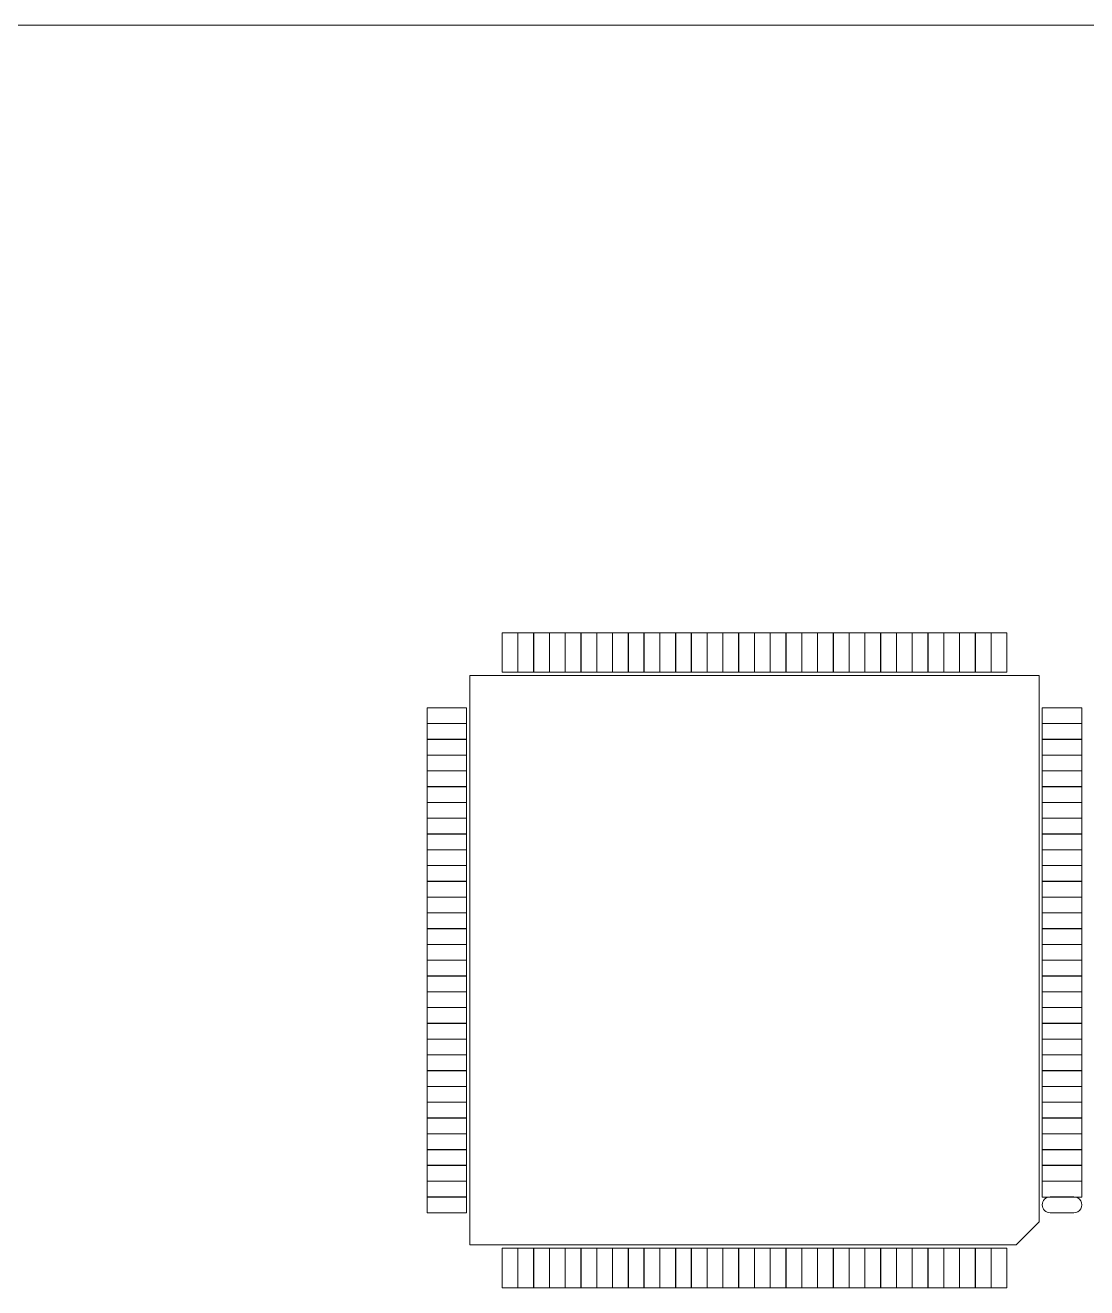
# Model space of a CAD drawing. Header units: millimetres. Extents: x -105 to 95, y -39 to 71.
# Drawn here: x -21.72 to 5.2, y 38.52 to 70.52 of the extents above; entities that cross this region are included whole.
import ezdxf

# ---------------------------------------------------------------- set-up
doc = ezdxf.new("R2010")
doc.units = ezdxf.units.MM
doc.header["$MEASUREMENT"] = 0
doc.layers.add('KeepOutLayer', color=7, linetype='Continuous')
doc.layers.add('MultiLayer', color=7, linetype='Continuous')

msp = doc.modelspace()

# ---------------------------------------------------------------- linework, layer by layer
at = {"layer": 'KeepOutLayer', "lineweight": 9}
msp.add_open_spline([(-104.7259, 70.5203), (-104.7259, 70.5203), (95.2741, 70.5203), (95.2741, 70.5203)], degree=3, dxfattribs=at)
at = {"layer": 'MultiLayer', "lineweight": 9}
for points in [[(-9.2243, 55.1219), (-9.2243, 55.1219), (-9.6275, 55.1219), (-9.6275, 55.1219)], [(-9.6275, 55.1219), (-9.6275, 55.1219), (-9.6275, 54.1187), (-9.6275, 54.1187)], [(-8.8243, 55.1219), (-8.8243, 55.1219), (-9.2275, 55.1219), (-9.2275, 55.1219)], [(-9.2275, 55.1219), (-9.2275, 55.1219), (-9.2275, 54.1187), (-9.2275, 54.1187)], [(-9.2243, 54.1187), (-9.2243, 54.1187), (-9.2243, 55.1219), (-9.2243, 55.1219)], [(-8.4243, 55.1219), (-8.4243, 55.1219), (-8.8275, 55.1219), (-8.8275, 55.1219)], [(-8.8275, 55.1219), (-8.8275, 55.1219), (-8.8275, 54.1187), (-8.8275, 54.1187)], [(-8.8243, 54.1187), (-8.8243, 54.1187), (-8.8243, 55.1219), (-8.8243, 55.1219)], [(-8.0243, 55.1219), (-8.0243, 55.1219), (-8.4275, 55.1219), (-8.4275, 55.1219)], [(-8.4275, 55.1219), (-8.4275, 55.1219), (-8.4275, 54.1187), (-8.4275, 54.1187)], [(-8.4243, 54.1187), (-8.4243, 54.1187), (-8.4243, 55.1219), (-8.4243, 55.1219)], [(-7.6243, 55.1219), (-7.6243, 55.1219), (-8.0275, 55.1219), (-8.0275, 55.1219)], [(-8.0275, 55.1219), (-8.0275, 55.1219), (-8.0275, 54.1187), (-8.0275, 54.1187)], [(-8.0243, 54.1187), (-8.0243, 54.1187), (-8.0243, 55.1219), (-8.0243, 55.1219)], [(-7.2243, 55.1219), (-7.2243, 55.1219), (-7.6275, 55.1219), (-7.6275, 55.1219)], [(-7.6275, 55.1219), (-7.6275, 55.1219), (-7.6275, 54.1187), (-7.6275, 54.1187)], [(-7.6243, 54.1187), (-7.6243, 54.1187), (-7.6243, 55.1219), (-7.6243, 55.1219)], [(-6.8243, 55.1219), (-6.8243, 55.1219), (-7.2275, 55.1219), (-7.2275, 55.1219)], [(-7.2275, 55.1219), (-7.2275, 55.1219), (-7.2275, 54.1187), (-7.2275, 54.1187)], [(-7.2243, 54.1187), (-7.2243, 54.1187), (-7.2243, 55.1219), (-7.2243, 55.1219)], [(-6.4243, 55.1219), (-6.4243, 55.1219), (-6.8275, 55.1219), (-6.8275, 55.1219)], [(-6.8275, 55.1219), (-6.8275, 55.1219), (-6.8275, 54.1187), (-6.8275, 54.1187)], [(-6.8243, 54.1187), (-6.8243, 54.1187), (-6.8243, 55.1219), (-6.8243, 55.1219)], [(-6.0243, 55.1219), (-6.0243, 55.1219), (-6.4275, 55.1219), (-6.4275, 55.1219)], [(-6.4275, 55.1219), (-6.4275, 55.1219), (-6.4275, 54.1187), (-6.4275, 54.1187)], [(-6.4243, 54.1187), (-6.4243, 54.1187), (-6.4243, 55.1219), (-6.4243, 55.1219)], [(-5.6243, 55.1219), (-5.6243, 55.1219), (-6.0275, 55.1219), (-6.0275, 55.1219)], [(-6.0275, 55.1219), (-6.0275, 55.1219), (-6.0275, 54.1187), (-6.0275, 54.1187)], [(-6.0243, 54.1187), (-6.0243, 54.1187), (-6.0243, 55.1219), (-6.0243, 55.1219)], [(-5.2243, 55.1219), (-5.2243, 55.1219), (-5.6275, 55.1219), (-5.6275, 55.1219)], [(-5.6275, 55.1219), (-5.6275, 55.1219), (-5.6275, 54.1187), (-5.6275, 54.1187)], [(-5.6243, 54.1187), (-5.6243, 54.1187), (-5.6243, 55.1219), (-5.6243, 55.1219)], [(-4.8243, 55.1219), (-4.8243, 55.1219), (-5.2275, 55.1219), (-5.2275, 55.1219)], [(-5.2275, 55.1219), (-5.2275, 55.1219), (-5.2275, 54.1187), (-5.2275, 54.1187)], [(-5.2243, 54.1187), (-5.2243, 54.1187), (-5.2243, 55.1219), (-5.2243, 55.1219)], [(-4.4243, 55.1219), (-4.4243, 55.1219), (-4.8275, 55.1219), (-4.8275, 55.1219)], [(-4.8275, 55.1219), (-4.8275, 55.1219), (-4.8275, 54.1187), (-4.8275, 54.1187)], [(-4.8243, 54.1187), (-4.8243, 54.1187), (-4.8243, 55.1219), (-4.8243, 55.1219)], [(-4.0243, 55.1219), (-4.0243, 55.1219), (-4.4275, 55.1219), (-4.4275, 55.1219)], [(-4.4275, 55.1219), (-4.4275, 55.1219), (-4.4275, 54.1187), (-4.4275, 54.1187)], [(-4.4243, 54.1187), (-4.4243, 54.1187), (-4.4243, 55.1219), (-4.4243, 55.1219)], [(-3.6243, 55.1219), (-3.6243, 55.1219), (-4.0275, 55.1219), (-4.0275, 55.1219)], [(-4.0275, 55.1219), (-4.0275, 55.1219), (-4.0275, 54.1187), (-4.0275, 54.1187)], [(-4.0243, 54.1187), (-4.0243, 54.1187), (-4.0243, 55.1219), (-4.0243, 55.1219)], [(-3.2243, 55.1219), (-3.2243, 55.1219), (-3.6275, 55.1219), (-3.6275, 55.1219)], [(-3.6275, 55.1219), (-3.6275, 55.1219), (-3.6275, 54.1187), (-3.6275, 54.1187)], [(-3.6243, 54.1187), (-3.6243, 54.1187), (-3.6243, 55.1219), (-3.6243, 55.1219)], [(-2.8243, 55.1219), (-2.8243, 55.1219), (-3.2275, 55.1219), (-3.2275, 55.1219)], [(-3.2275, 55.1219), (-3.2275, 55.1219), (-3.2275, 54.1187), (-3.2275, 54.1187)], [(-3.2243, 54.1187), (-3.2243, 54.1187), (-3.2243, 55.1219), (-3.2243, 55.1219)], [(-2.4243, 55.1219), (-2.4243, 55.1219), (-2.8275, 55.1219), (-2.8275, 55.1219)], [(-2.8275, 55.1219), (-2.8275, 55.1219), (-2.8275, 54.1187), (-2.8275, 54.1187)], [(-2.8243, 54.1187), (-2.8243, 54.1187), (-2.8243, 55.1219), (-2.8243, 55.1219)], [(-2.0243, 55.1219), (-2.0243, 55.1219), (-2.4275, 55.1219), (-2.4275, 55.1219)], [(-2.4275, 55.1219), (-2.4275, 55.1219), (-2.4275, 54.1187), (-2.4275, 54.1187)], [(-2.4243, 54.1187), (-2.4243, 54.1187), (-2.4243, 55.1219), (-2.4243, 55.1219)], [(-1.6243, 55.1219), (-1.6243, 55.1219), (-2.0275, 55.1219), (-2.0275, 55.1219)], [(-2.0275, 55.1219), (-2.0275, 55.1219), (-2.0275, 54.1187), (-2.0275, 54.1187)], [(-2.0243, 54.1187), (-2.0243, 54.1187), (-2.0243, 55.1219), (-2.0243, 55.1219)], [(-1.2243, 55.1219), (-1.2243, 55.1219), (-1.6275, 55.1219), (-1.6275, 55.1219)], [(-1.6275, 55.1219), (-1.6275, 55.1219), (-1.6275, 54.1187), (-1.6275, 54.1187)], [(-1.6243, 54.1187), (-1.6243, 54.1187), (-1.6243, 55.1219), (-1.6243, 55.1219)], [(-0.8243, 55.1219), (-0.8243, 55.1219), (-1.2275, 55.1219), (-1.2275, 55.1219)], [(-1.2275, 55.1219), (-1.2275, 55.1219), (-1.2275, 54.1187), (-1.2275, 54.1187)], [(-1.2243, 54.1187), (-1.2243, 54.1187), (-1.2243, 55.1219), (-1.2243, 55.1219)], [(-0.4243, 55.1219), (-0.4243, 55.1219), (-0.8275, 55.1219), (-0.8275, 55.1219)], [(-0.8275, 55.1219), (-0.8275, 55.1219), (-0.8275, 54.1187), (-0.8275, 54.1187)], [(-0.8243, 54.1187), (-0.8243, 54.1187), (-0.8243, 55.1219), (-0.8243, 55.1219)], [(-0.0243, 55.1219), (-0.0243, 55.1219), (-0.4275, 55.1219), (-0.4275, 55.1219)], [(-0.4275, 55.1219), (-0.4275, 55.1219), (-0.4275, 54.1187), (-0.4275, 54.1187)], [(-0.4243, 54.1187), (-0.4243, 54.1187), (-0.4243, 55.1219), (-0.4243, 55.1219)], [(0.3757, 55.1219), (0.3757, 55.1219), (-0.0275, 55.1219), (-0.0275, 55.1219)], [(-0.0275, 55.1219), (-0.0275, 55.1219), (-0.0275, 54.1187), (-0.0275, 54.1187)], [(-0.0243, 54.1187), (-0.0243, 54.1187), (-0.0243, 55.1219), (-0.0243, 55.1219)], [(0.7757, 55.1219), (0.7757, 55.1219), (0.3725, 55.1219), (0.3725, 55.1219)], [(0.3725, 55.1219), (0.3725, 55.1219), (0.3725, 54.1187), (0.3725, 54.1187)], [(0.3757, 54.1187), (0.3757, 54.1187), (0.3757, 55.1219), (0.3757, 55.1219)], [(1.1757, 55.1219), (1.1757, 55.1219), (0.7725, 55.1219), (0.7725, 55.1219)], [(0.7725, 55.1219), (0.7725, 55.1219), (0.7725, 54.1187), (0.7725, 54.1187)], [(0.7757, 54.1187), (0.7757, 54.1187), (0.7757, 55.1219), (0.7757, 55.1219)], [(1.5757, 55.1219), (1.5757, 55.1219), (1.1725, 55.1219), (1.1725, 55.1219)], [(1.1725, 55.1219), (1.1725, 55.1219), (1.1725, 54.1187), (1.1725, 54.1187)], [(1.1757, 54.1187), (1.1757, 54.1187), (1.1757, 55.1219), (1.1757, 55.1219)], [(1.9757, 55.1219), (1.9757, 55.1219), (1.5725, 55.1219), (1.5725, 55.1219)], [(1.5725, 55.1219), (1.5725, 55.1219), (1.5725, 54.1187), (1.5725, 54.1187)], [(1.5757, 54.1187), (1.5757, 54.1187), (1.5757, 55.1219), (1.5757, 55.1219)], [(2.3757, 55.1219), (2.3757, 55.1219), (1.9725, 55.1219), (1.9725, 55.1219)], [(1.9725, 55.1219), (1.9725, 55.1219), (1.9725, 54.1187), (1.9725, 54.1187)], [(1.9757, 54.1187), (1.9757, 54.1187), (1.9757, 55.1219), (1.9757, 55.1219)], [(2.7757, 55.1219), (2.7757, 55.1219), (2.3725, 55.1219), (2.3725, 55.1219)], [(2.3725, 55.1219), (2.3725, 55.1219), (2.3725, 54.1187), (2.3725, 54.1187)], [(2.3757, 54.1187), (2.3757, 54.1187), (2.3757, 55.1219), (2.3757, 55.1219)], [(3.1757, 55.1219), (3.1757, 55.1219), (2.7725, 55.1219), (2.7725, 55.1219)], [(2.7725, 55.1219), (2.7725, 55.1219), (2.7725, 54.1187), (2.7725, 54.1187)], [(2.7757, 54.1187), (2.7757, 54.1187), (2.7757, 55.1219), (2.7757, 55.1219)], [(3.1757, 54.1187), (3.1757, 54.1187), (3.1757, 55.1219), (3.1757, 55.1219)], [(-9.6275, 54.1187), (-9.6275, 54.1187), (-9.2243, 54.1187), (-9.2243, 54.1187)], [(-9.2275, 54.1187), (-9.2275, 54.1187), (-8.8243, 54.1187), (-8.8243, 54.1187)], [(-8.8275, 54.1187), (-8.8275, 54.1187), (-8.4243, 54.1187), (-8.4243, 54.1187)], [(-8.4275, 54.1187), (-8.4275, 54.1187), (-8.0243, 54.1187), (-8.0243, 54.1187)], [(-8.0275, 54.1187), (-8.0275, 54.1187), (-7.6243, 54.1187), (-7.6243, 54.1187)], [(-7.6275, 54.1187), (-7.6275, 54.1187), (-7.2243, 54.1187), (-7.2243, 54.1187)], [(-7.2275, 54.1187), (-7.2275, 54.1187), (-6.8243, 54.1187), (-6.8243, 54.1187)], [(-6.8275, 54.1187), (-6.8275, 54.1187), (-6.4243, 54.1187), (-6.4243, 54.1187)], [(-6.4275, 54.1187), (-6.4275, 54.1187), (-6.0243, 54.1187), (-6.0243, 54.1187)], [(-6.0275, 54.1187), (-6.0275, 54.1187), (-5.6243, 54.1187), (-5.6243, 54.1187)], [(-5.6275, 54.1187), (-5.6275, 54.1187), (-5.2243, 54.1187), (-5.2243, 54.1187)], [(-5.2275, 54.1187), (-5.2275, 54.1187), (-4.8243, 54.1187), (-4.8243, 54.1187)], [(-4.8275, 54.1187), (-4.8275, 54.1187), (-4.4243, 54.1187), (-4.4243, 54.1187)], [(-4.4275, 54.1187), (-4.4275, 54.1187), (-4.0243, 54.1187), (-4.0243, 54.1187)], [(-4.0275, 54.1187), (-4.0275, 54.1187), (-3.6243, 54.1187), (-3.6243, 54.1187)], [(-3.6275, 54.1187), (-3.6275, 54.1187), (-3.2243, 54.1187), (-3.2243, 54.1187)], [(-3.2275, 54.1187), (-3.2275, 54.1187), (-2.8243, 54.1187), (-2.8243, 54.1187)], [(-2.8275, 54.1187), (-2.8275, 54.1187), (-2.4243, 54.1187), (-2.4243, 54.1187)], [(-2.4275, 54.1187), (-2.4275, 54.1187), (-2.0243, 54.1187), (-2.0243, 54.1187)], [(-2.0275, 54.1187), (-2.0275, 54.1187), (-1.6243, 54.1187), (-1.6243, 54.1187)], [(-1.6275, 54.1187), (-1.6275, 54.1187), (-1.2243, 54.1187), (-1.2243, 54.1187)], [(-1.2275, 54.1187), (-1.2275, 54.1187), (-0.8243, 54.1187), (-0.8243, 54.1187)], [(-0.8275, 54.1187), (-0.8275, 54.1187), (-0.4243, 54.1187), (-0.4243, 54.1187)], [(-0.4275, 54.1187), (-0.4275, 54.1187), (-0.0243, 54.1187), (-0.0243, 54.1187)], [(-0.0275, 54.1187), (-0.0275, 54.1187), (0.3757, 54.1187), (0.3757, 54.1187)], [(0.3725, 54.1187), (0.3725, 54.1187), (0.7757, 54.1187), (0.7757, 54.1187)], [(0.7725, 54.1187), (0.7725, 54.1187), (1.1757, 54.1187), (1.1757, 54.1187)], [(1.1725, 54.1187), (1.1725, 54.1187), (1.5757, 54.1187), (1.5757, 54.1187)], [(1.5725, 54.1187), (1.5725, 54.1187), (1.9757, 54.1187), (1.9757, 54.1187)], [(1.9725, 54.1187), (1.9725, 54.1187), (2.3757, 54.1187), (2.3757, 54.1187)], [(2.3725, 54.1187), (2.3725, 54.1187), (2.7757, 54.1187), (2.7757, 54.1187)], [(2.7725, 54.1187), (2.7725, 54.1187), (3.1757, 54.1187), (3.1757, 54.1187)], [(-10.4429, 39.6033), (-10.4429, 39.6033), (-10.4429, 54.0373), (-10.4429, 54.0373)], [(-10.4429, 54.0373), (-10.4429, 54.0373), (3.9911, 54.0373), (3.9911, 54.0373)], [(3.9911, 40.1864), (3.9911, 40.1864), (3.9911, 54.0373), (3.9911, 54.0373)], [(-10.5243, 53.2219), (-10.5243, 53.2219), (-11.5275, 53.2219), (-11.5275, 53.2219)], [(-11.5275, 53.2219), (-11.5275, 53.2219), (-11.5275, 52.8187), (-11.5275, 52.8187)], [(-10.5243, 52.8187), (-10.5243, 52.8187), (-10.5243, 53.2219), (-10.5243, 53.2219)], [(5.0757, 53.2219), (5.0757, 53.2219), (4.0725, 53.2219), (4.0725, 53.2219)], [(4.0725, 53.2219), (4.0725, 53.2219), (4.0725, 52.8187), (4.0725, 52.8187)], [(5.0757, 52.8187), (5.0757, 52.8187), (5.0757, 53.2219), (5.0757, 53.2219)], [(-10.5243, 52.8219), (-10.5243, 52.8219), (-11.5275, 52.8219), (-11.5275, 52.8219)], [(-11.5275, 52.8219), (-11.5275, 52.8219), (-11.5275, 52.4187), (-11.5275, 52.4187)], [(-11.5275, 52.8187), (-11.5275, 52.8187), (-10.5243, 52.8187), (-10.5243, 52.8187)], [(-10.5243, 52.4187), (-10.5243, 52.4187), (-10.5243, 52.8219), (-10.5243, 52.8219)], [(5.0757, 52.8219), (5.0757, 52.8219), (4.0725, 52.8219), (4.0725, 52.8219)], [(4.0725, 52.8219), (4.0725, 52.8219), (4.0725, 52.4187), (4.0725, 52.4187)], [(4.0725, 52.8187), (4.0725, 52.8187), (5.0757, 52.8187), (5.0757, 52.8187)], [(5.0757, 52.4187), (5.0757, 52.4187), (5.0757, 52.8219), (5.0757, 52.8219)], [(-10.5243, 52.4219), (-10.5243, 52.4219), (-11.5275, 52.4219), (-11.5275, 52.4219)], [(-11.5275, 52.4219), (-11.5275, 52.4219), (-11.5275, 52.0187), (-11.5275, 52.0187)], [(-11.5275, 52.4187), (-11.5275, 52.4187), (-10.5243, 52.4187), (-10.5243, 52.4187)], [(-10.5243, 52.0187), (-10.5243, 52.0187), (-10.5243, 52.4219), (-10.5243, 52.4219)], [(5.0757, 52.4219), (5.0757, 52.4219), (4.0725, 52.4219), (4.0725, 52.4219)], [(4.0725, 52.4219), (4.0725, 52.4219), (4.0725, 52.0187), (4.0725, 52.0187)], [(4.0725, 52.4187), (4.0725, 52.4187), (5.0757, 52.4187), (5.0757, 52.4187)], [(5.0757, 52.0187), (5.0757, 52.0187), (5.0757, 52.4219), (5.0757, 52.4219)], [(-10.5243, 52.0219), (-10.5243, 52.0219), (-11.5275, 52.0219), (-11.5275, 52.0219)], [(-11.5275, 52.0219), (-11.5275, 52.0219), (-11.5275, 51.6187), (-11.5275, 51.6187)], [(-11.5275, 52.0187), (-11.5275, 52.0187), (-10.5243, 52.0187), (-10.5243, 52.0187)], [(-10.5243, 51.6187), (-10.5243, 51.6187), (-10.5243, 52.0219), (-10.5243, 52.0219)], [(5.0757, 52.0219), (5.0757, 52.0219), (4.0725, 52.0219), (4.0725, 52.0219)], [(4.0725, 52.0219), (4.0725, 52.0219), (4.0725, 51.6187), (4.0725, 51.6187)], [(4.0725, 52.0187), (4.0725, 52.0187), (5.0757, 52.0187), (5.0757, 52.0187)], [(5.0757, 51.6187), (5.0757, 51.6187), (5.0757, 52.0219), (5.0757, 52.0219)], [(-10.5243, 51.6219), (-10.5243, 51.6219), (-11.5275, 51.6219), (-11.5275, 51.6219)], [(-11.5275, 51.6219), (-11.5275, 51.6219), (-11.5275, 51.2187), (-11.5275, 51.2187)], [(-11.5275, 51.6187), (-11.5275, 51.6187), (-10.5243, 51.6187), (-10.5243, 51.6187)], [(-10.5243, 51.2187), (-10.5243, 51.2187), (-10.5243, 51.6219), (-10.5243, 51.6219)], [(5.0757, 51.6219), (5.0757, 51.6219), (4.0725, 51.6219), (4.0725, 51.6219)], [(4.0725, 51.6219), (4.0725, 51.6219), (4.0725, 51.2187), (4.0725, 51.2187)], [(4.0725, 51.6187), (4.0725, 51.6187), (5.0757, 51.6187), (5.0757, 51.6187)], [(5.0757, 51.2187), (5.0757, 51.2187), (5.0757, 51.6219), (5.0757, 51.6219)], [(-10.5243, 51.2219), (-10.5243, 51.2219), (-11.5275, 51.2219), (-11.5275, 51.2219)], [(-11.5275, 51.2219), (-11.5275, 51.2219), (-11.5275, 50.8187), (-11.5275, 50.8187)], [(-11.5275, 51.2187), (-11.5275, 51.2187), (-10.5243, 51.2187), (-10.5243, 51.2187)], [(-10.5243, 50.8187), (-10.5243, 50.8187), (-10.5243, 51.2219), (-10.5243, 51.2219)], [(5.0757, 51.2219), (5.0757, 51.2219), (4.0725, 51.2219), (4.0725, 51.2219)], [(4.0725, 51.2219), (4.0725, 51.2219), (4.0725, 50.8187), (4.0725, 50.8187)], [(4.0725, 51.2187), (4.0725, 51.2187), (5.0757, 51.2187), (5.0757, 51.2187)], [(5.0757, 50.8187), (5.0757, 50.8187), (5.0757, 51.2219), (5.0757, 51.2219)], [(-10.5243, 50.8219), (-10.5243, 50.8219), (-11.5275, 50.8219), (-11.5275, 50.8219)], [(-11.5275, 50.8219), (-11.5275, 50.8219), (-11.5275, 50.4187), (-11.5275, 50.4187)], [(-11.5275, 50.8187), (-11.5275, 50.8187), (-10.5243, 50.8187), (-10.5243, 50.8187)], [(-10.5243, 50.4187), (-10.5243, 50.4187), (-10.5243, 50.8219), (-10.5243, 50.8219)], [(5.0757, 50.8219), (5.0757, 50.8219), (4.0725, 50.8219), (4.0725, 50.8219)], [(4.0725, 50.8219), (4.0725, 50.8219), (4.0725, 50.4187), (4.0725, 50.4187)], [(4.0725, 50.8187), (4.0725, 50.8187), (5.0757, 50.8187), (5.0757, 50.8187)], [(5.0757, 50.4187), (5.0757, 50.4187), (5.0757, 50.8219), (5.0757, 50.8219)], [(-10.5243, 50.4219), (-10.5243, 50.4219), (-11.5275, 50.4219), (-11.5275, 50.4219)], [(-11.5275, 50.4219), (-11.5275, 50.4219), (-11.5275, 50.0187), (-11.5275, 50.0187)], [(-11.5275, 50.4187), (-11.5275, 50.4187), (-10.5243, 50.4187), (-10.5243, 50.4187)], [(-10.5243, 50.0187), (-10.5243, 50.0187), (-10.5243, 50.4219), (-10.5243, 50.4219)], [(5.0757, 50.4219), (5.0757, 50.4219), (4.0725, 50.4219), (4.0725, 50.4219)], [(4.0725, 50.4219), (4.0725, 50.4219), (4.0725, 50.0187), (4.0725, 50.0187)], [(4.0725, 50.4187), (4.0725, 50.4187), (5.0757, 50.4187), (5.0757, 50.4187)], [(5.0757, 50.0187), (5.0757, 50.0187), (5.0757, 50.4219), (5.0757, 50.4219)], [(-10.5243, 50.0219), (-10.5243, 50.0219), (-11.5275, 50.0219), (-11.5275, 50.0219)], [(-11.5275, 50.0219), (-11.5275, 50.0219), (-11.5275, 49.6187), (-11.5275, 49.6187)], [(-11.5275, 50.0187), (-11.5275, 50.0187), (-10.5243, 50.0187), (-10.5243, 50.0187)], [(-10.5243, 49.6187), (-10.5243, 49.6187), (-10.5243, 50.0219), (-10.5243, 50.0219)], [(5.0757, 50.0219), (5.0757, 50.0219), (4.0725, 50.0219), (4.0725, 50.0219)], [(4.0725, 50.0219), (4.0725, 50.0219), (4.0725, 49.6187), (4.0725, 49.6187)], [(4.0725, 50.0187), (4.0725, 50.0187), (5.0757, 50.0187), (5.0757, 50.0187)], [(5.0757, 49.6187), (5.0757, 49.6187), (5.0757, 50.0219), (5.0757, 50.0219)], [(-10.5243, 49.6219), (-10.5243, 49.6219), (-11.5275, 49.6219), (-11.5275, 49.6219)], [(-11.5275, 49.6219), (-11.5275, 49.6219), (-11.5275, 49.2187), (-11.5275, 49.2187)], [(-11.5275, 49.6187), (-11.5275, 49.6187), (-10.5243, 49.6187), (-10.5243, 49.6187)], [(-10.5243, 49.2187), (-10.5243, 49.2187), (-10.5243, 49.6219), (-10.5243, 49.6219)], [(5.0757, 49.6219), (5.0757, 49.6219), (4.0725, 49.6219), (4.0725, 49.6219)], [(4.0725, 49.6219), (4.0725, 49.6219), (4.0725, 49.2187), (4.0725, 49.2187)], [(4.0725, 49.6187), (4.0725, 49.6187), (5.0757, 49.6187), (5.0757, 49.6187)], [(5.0757, 49.2187), (5.0757, 49.2187), (5.0757, 49.6219), (5.0757, 49.6219)], [(-10.5243, 49.2219), (-10.5243, 49.2219), (-11.5275, 49.2219), (-11.5275, 49.2219)], [(-11.5275, 49.2219), (-11.5275, 49.2219), (-11.5275, 48.8187), (-11.5275, 48.8187)], [(-11.5275, 49.2187), (-11.5275, 49.2187), (-10.5243, 49.2187), (-10.5243, 49.2187)], [(-10.5243, 48.8187), (-10.5243, 48.8187), (-10.5243, 49.2219), (-10.5243, 49.2219)], [(5.0757, 49.2219), (5.0757, 49.2219), (4.0725, 49.2219), (4.0725, 49.2219)], [(4.0725, 49.2219), (4.0725, 49.2219), (4.0725, 48.8187), (4.0725, 48.8187)], [(4.0725, 49.2187), (4.0725, 49.2187), (5.0757, 49.2187), (5.0757, 49.2187)], [(5.0757, 48.8187), (5.0757, 48.8187), (5.0757, 49.2219), (5.0757, 49.2219)], [(-10.5243, 48.8219), (-10.5243, 48.8219), (-11.5275, 48.8219), (-11.5275, 48.8219)], [(-11.5275, 48.8219), (-11.5275, 48.8219), (-11.5275, 48.4187), (-11.5275, 48.4187)], [(-11.5275, 48.8187), (-11.5275, 48.8187), (-10.5243, 48.8187), (-10.5243, 48.8187)], [(-10.5243, 48.4187), (-10.5243, 48.4187), (-10.5243, 48.8219), (-10.5243, 48.8219)], [(5.0757, 48.8219), (5.0757, 48.8219), (4.0725, 48.8219), (4.0725, 48.8219)], [(4.0725, 48.8219), (4.0725, 48.8219), (4.0725, 48.4187), (4.0725, 48.4187)], [(4.0725, 48.8187), (4.0725, 48.8187), (5.0757, 48.8187), (5.0757, 48.8187)], [(5.0757, 48.4187), (5.0757, 48.4187), (5.0757, 48.8219), (5.0757, 48.8219)], [(-10.5243, 48.4219), (-10.5243, 48.4219), (-11.5275, 48.4219), (-11.5275, 48.4219)], [(-11.5275, 48.4219), (-11.5275, 48.4219), (-11.5275, 48.0187), (-11.5275, 48.0187)], [(-11.5275, 48.4187), (-11.5275, 48.4187), (-10.5243, 48.4187), (-10.5243, 48.4187)], [(-10.5243, 48.0187), (-10.5243, 48.0187), (-10.5243, 48.4219), (-10.5243, 48.4219)], [(5.0757, 48.4219), (5.0757, 48.4219), (4.0725, 48.4219), (4.0725, 48.4219)], [(4.0725, 48.4219), (4.0725, 48.4219), (4.0725, 48.0187), (4.0725, 48.0187)], [(4.0725, 48.4187), (4.0725, 48.4187), (5.0757, 48.4187), (5.0757, 48.4187)], [(5.0757, 48.0187), (5.0757, 48.0187), (5.0757, 48.4219), (5.0757, 48.4219)], [(-10.5243, 48.0219), (-10.5243, 48.0219), (-11.5275, 48.0219), (-11.5275, 48.0219)], [(-11.5275, 48.0219), (-11.5275, 48.0219), (-11.5275, 47.6187), (-11.5275, 47.6187)], [(-11.5275, 48.0187), (-11.5275, 48.0187), (-10.5243, 48.0187), (-10.5243, 48.0187)], [(-10.5243, 47.6187), (-10.5243, 47.6187), (-10.5243, 48.0219), (-10.5243, 48.0219)], [(5.0757, 48.0219), (5.0757, 48.0219), (4.0725, 48.0219), (4.0725, 48.0219)], [(4.0725, 48.0219), (4.0725, 48.0219), (4.0725, 47.6187), (4.0725, 47.6187)], [(4.0725, 48.0187), (4.0725, 48.0187), (5.0757, 48.0187), (5.0757, 48.0187)], [(5.0757, 47.6187), (5.0757, 47.6187), (5.0757, 48.0219), (5.0757, 48.0219)], [(-10.5243, 47.6219), (-10.5243, 47.6219), (-11.5275, 47.6219), (-11.5275, 47.6219)], [(-11.5275, 47.6219), (-11.5275, 47.6219), (-11.5275, 47.2187), (-11.5275, 47.2187)], [(-11.5275, 47.6187), (-11.5275, 47.6187), (-10.5243, 47.6187), (-10.5243, 47.6187)], [(-10.5243, 47.2187), (-10.5243, 47.2187), (-10.5243, 47.6219), (-10.5243, 47.6219)], [(5.0757, 47.6219), (5.0757, 47.6219), (4.0725, 47.6219), (4.0725, 47.6219)], [(4.0725, 47.6219), (4.0725, 47.6219), (4.0725, 47.2187), (4.0725, 47.2187)], [(4.0725, 47.6187), (4.0725, 47.6187), (5.0757, 47.6187), (5.0757, 47.6187)], [(5.0757, 47.2187), (5.0757, 47.2187), (5.0757, 47.6219), (5.0757, 47.6219)], [(-10.5243, 47.2219), (-10.5243, 47.2219), (-11.5275, 47.2219), (-11.5275, 47.2219)], [(-11.5275, 47.2219), (-11.5275, 47.2219), (-11.5275, 46.8187), (-11.5275, 46.8187)], [(-11.5275, 47.2187), (-11.5275, 47.2187), (-10.5243, 47.2187), (-10.5243, 47.2187)], [(-10.5243, 46.8187), (-10.5243, 46.8187), (-10.5243, 47.2219), (-10.5243, 47.2219)], [(5.0757, 47.2219), (5.0757, 47.2219), (4.0725, 47.2219), (4.0725, 47.2219)], [(4.0725, 47.2219), (4.0725, 47.2219), (4.0725, 46.8187), (4.0725, 46.8187)], [(4.0725, 47.2187), (4.0725, 47.2187), (5.0757, 47.2187), (5.0757, 47.2187)], [(5.0757, 46.8187), (5.0757, 46.8187), (5.0757, 47.2219), (5.0757, 47.2219)], [(-10.5243, 46.8219), (-10.5243, 46.8219), (-11.5275, 46.8219), (-11.5275, 46.8219)], [(-11.5275, 46.8219), (-11.5275, 46.8219), (-11.5275, 46.4187), (-11.5275, 46.4187)], [(-11.5275, 46.8187), (-11.5275, 46.8187), (-10.5243, 46.8187), (-10.5243, 46.8187)], [(-10.5243, 46.4187), (-10.5243, 46.4187), (-10.5243, 46.8219), (-10.5243, 46.8219)], [(5.0757, 46.8219), (5.0757, 46.8219), (4.0725, 46.8219), (4.0725, 46.8219)], [(4.0725, 46.8219), (4.0725, 46.8219), (4.0725, 46.4187), (4.0725, 46.4187)], [(4.0725, 46.8187), (4.0725, 46.8187), (5.0757, 46.8187), (5.0757, 46.8187)], [(5.0757, 46.4187), (5.0757, 46.4187), (5.0757, 46.8219), (5.0757, 46.8219)], [(-10.5243, 46.4219), (-10.5243, 46.4219), (-11.5275, 46.4219), (-11.5275, 46.4219)], [(-11.5275, 46.4219), (-11.5275, 46.4219), (-11.5275, 46.0187), (-11.5275, 46.0187)], [(-11.5275, 46.4187), (-11.5275, 46.4187), (-10.5243, 46.4187), (-10.5243, 46.4187)], [(-10.5243, 46.0187), (-10.5243, 46.0187), (-10.5243, 46.4219), (-10.5243, 46.4219)], [(5.0757, 46.4219), (5.0757, 46.4219), (4.0725, 46.4219), (4.0725, 46.4219)], [(4.0725, 46.4219), (4.0725, 46.4219), (4.0725, 46.0187), (4.0725, 46.0187)], [(4.0725, 46.4187), (4.0725, 46.4187), (5.0757, 46.4187), (5.0757, 46.4187)], [(5.0757, 46.0187), (5.0757, 46.0187), (5.0757, 46.4219), (5.0757, 46.4219)], [(-10.5243, 46.0219), (-10.5243, 46.0219), (-11.5275, 46.0219), (-11.5275, 46.0219)], [(-11.5275, 46.0219), (-11.5275, 46.0219), (-11.5275, 45.6187), (-11.5275, 45.6187)], [(-11.5275, 46.0187), (-11.5275, 46.0187), (-10.5243, 46.0187), (-10.5243, 46.0187)], [(-10.5243, 45.6187), (-10.5243, 45.6187), (-10.5243, 46.0219), (-10.5243, 46.0219)], [(5.0757, 46.0219), (5.0757, 46.0219), (4.0725, 46.0219), (4.0725, 46.0219)], [(4.0725, 46.0219), (4.0725, 46.0219), (4.0725, 45.6187), (4.0725, 45.6187)], [(4.0725, 46.0187), (4.0725, 46.0187), (5.0757, 46.0187), (5.0757, 46.0187)], [(5.0757, 45.6187), (5.0757, 45.6187), (5.0757, 46.0219), (5.0757, 46.0219)], [(-10.5243, 45.6219), (-10.5243, 45.6219), (-11.5275, 45.6219), (-11.5275, 45.6219)], [(-11.5275, 45.6219), (-11.5275, 45.6219), (-11.5275, 45.2187), (-11.5275, 45.2187)], [(-11.5275, 45.6187), (-11.5275, 45.6187), (-10.5243, 45.6187), (-10.5243, 45.6187)], [(-10.5243, 45.2187), (-10.5243, 45.2187), (-10.5243, 45.6219), (-10.5243, 45.6219)], [(5.0757, 45.6219), (5.0757, 45.6219), (4.0725, 45.6219), (4.0725, 45.6219)], [(4.0725, 45.6219), (4.0725, 45.6219), (4.0725, 45.2187), (4.0725, 45.2187)], [(4.0725, 45.6187), (4.0725, 45.6187), (5.0757, 45.6187), (5.0757, 45.6187)], [(5.0757, 45.2187), (5.0757, 45.2187), (5.0757, 45.6219), (5.0757, 45.6219)], [(-10.5243, 45.2219), (-10.5243, 45.2219), (-11.5275, 45.2219), (-11.5275, 45.2219)], [(-11.5275, 45.2219), (-11.5275, 45.2219), (-11.5275, 44.8187), (-11.5275, 44.8187)], [(-11.5275, 45.2187), (-11.5275, 45.2187), (-10.5243, 45.2187), (-10.5243, 45.2187)], [(-10.5243, 44.8187), (-10.5243, 44.8187), (-10.5243, 45.2219), (-10.5243, 45.2219)], [(5.0757, 45.2219), (5.0757, 45.2219), (4.0725, 45.2219), (4.0725, 45.2219)], [(4.0725, 45.2219), (4.0725, 45.2219), (4.0725, 44.8187), (4.0725, 44.8187)], [(4.0725, 45.2187), (4.0725, 45.2187), (5.0757, 45.2187), (5.0757, 45.2187)], [(5.0757, 44.8187), (5.0757, 44.8187), (5.0757, 45.2219), (5.0757, 45.2219)], [(-10.5243, 44.8219), (-10.5243, 44.8219), (-11.5275, 44.8219), (-11.5275, 44.8219)], [(-11.5275, 44.8219), (-11.5275, 44.8219), (-11.5275, 44.4187), (-11.5275, 44.4187)], [(-11.5275, 44.8187), (-11.5275, 44.8187), (-10.5243, 44.8187), (-10.5243, 44.8187)], [(-10.5243, 44.4187), (-10.5243, 44.4187), (-10.5243, 44.8219), (-10.5243, 44.8219)], [(5.0757, 44.8219), (5.0757, 44.8219), (4.0725, 44.8219), (4.0725, 44.8219)], [(4.0725, 44.8219), (4.0725, 44.8219), (4.0725, 44.4187), (4.0725, 44.4187)], [(4.0725, 44.8187), (4.0725, 44.8187), (5.0757, 44.8187), (5.0757, 44.8187)], [(5.0757, 44.4187), (5.0757, 44.4187), (5.0757, 44.8219), (5.0757, 44.8219)], [(-10.5243, 44.4219), (-10.5243, 44.4219), (-11.5275, 44.4219), (-11.5275, 44.4219)], [(-11.5275, 44.4219), (-11.5275, 44.4219), (-11.5275, 44.0187), (-11.5275, 44.0187)], [(-11.5275, 44.4187), (-11.5275, 44.4187), (-10.5243, 44.4187), (-10.5243, 44.4187)], [(-10.5243, 44.0187), (-10.5243, 44.0187), (-10.5243, 44.4219), (-10.5243, 44.4219)], [(5.0757, 44.4219), (5.0757, 44.4219), (4.0725, 44.4219), (4.0725, 44.4219)], [(4.0725, 44.4219), (4.0725, 44.4219), (4.0725, 44.0187), (4.0725, 44.0187)], [(4.0725, 44.4187), (4.0725, 44.4187), (5.0757, 44.4187), (5.0757, 44.4187)], [(5.0757, 44.0187), (5.0757, 44.0187), (5.0757, 44.4219), (5.0757, 44.4219)], [(-10.5243, 44.0219), (-10.5243, 44.0219), (-11.5275, 44.0219), (-11.5275, 44.0219)], [(-11.5275, 44.0219), (-11.5275, 44.0219), (-11.5275, 43.6187), (-11.5275, 43.6187)], [(-11.5275, 44.0187), (-11.5275, 44.0187), (-10.5243, 44.0187), (-10.5243, 44.0187)], [(-10.5243, 43.6187), (-10.5243, 43.6187), (-10.5243, 44.0219), (-10.5243, 44.0219)], [(5.0757, 44.0219), (5.0757, 44.0219), (4.0725, 44.0219), (4.0725, 44.0219)], [(4.0725, 44.0219), (4.0725, 44.0219), (4.0725, 43.6187), (4.0725, 43.6187)], [(4.0725, 44.0187), (4.0725, 44.0187), (5.0757, 44.0187), (5.0757, 44.0187)], [(5.0757, 43.6187), (5.0757, 43.6187), (5.0757, 44.0219), (5.0757, 44.0219)], [(-10.5243, 43.6219), (-10.5243, 43.6219), (-11.5275, 43.6219), (-11.5275, 43.6219)], [(-11.5275, 43.6219), (-11.5275, 43.6219), (-11.5275, 43.2187), (-11.5275, 43.2187)], [(-11.5275, 43.6187), (-11.5275, 43.6187), (-10.5243, 43.6187), (-10.5243, 43.6187)], [(-10.5243, 43.2187), (-10.5243, 43.2187), (-10.5243, 43.6219), (-10.5243, 43.6219)], [(5.0757, 43.6219), (5.0757, 43.6219), (4.0725, 43.6219), (4.0725, 43.6219)], [(4.0725, 43.6219), (4.0725, 43.6219), (4.0725, 43.2187), (4.0725, 43.2187)], [(4.0725, 43.6187), (4.0725, 43.6187), (5.0757, 43.6187), (5.0757, 43.6187)], [(5.0757, 43.2187), (5.0757, 43.2187), (5.0757, 43.6219), (5.0757, 43.6219)], [(-10.5243, 43.2219), (-10.5243, 43.2219), (-11.5275, 43.2219), (-11.5275, 43.2219)], [(-11.5275, 43.2219), (-11.5275, 43.2219), (-11.5275, 42.8187), (-11.5275, 42.8187)], [(-11.5275, 43.2187), (-11.5275, 43.2187), (-10.5243, 43.2187), (-10.5243, 43.2187)], [(-10.5243, 42.8187), (-10.5243, 42.8187), (-10.5243, 43.2219), (-10.5243, 43.2219)], [(5.0757, 43.2219), (5.0757, 43.2219), (4.0725, 43.2219), (4.0725, 43.2219)], [(4.0725, 43.2219), (4.0725, 43.2219), (4.0725, 42.8187), (4.0725, 42.8187)], [(4.0725, 43.2187), (4.0725, 43.2187), (5.0757, 43.2187), (5.0757, 43.2187)], [(5.0757, 42.8187), (5.0757, 42.8187), (5.0757, 43.2219), (5.0757, 43.2219)], [(-10.5243, 42.8219), (-10.5243, 42.8219), (-11.5275, 42.8219), (-11.5275, 42.8219)], [(-11.5275, 42.8219), (-11.5275, 42.8219), (-11.5275, 42.4187), (-11.5275, 42.4187)], [(-11.5275, 42.8187), (-11.5275, 42.8187), (-10.5243, 42.8187), (-10.5243, 42.8187)], [(-10.5243, 42.4187), (-10.5243, 42.4187), (-10.5243, 42.8219), (-10.5243, 42.8219)], [(5.0757, 42.8219), (5.0757, 42.8219), (4.0725, 42.8219), (4.0725, 42.8219)], [(4.0725, 42.8219), (4.0725, 42.8219), (4.0725, 42.4187), (4.0725, 42.4187)], [(4.0725, 42.8187), (4.0725, 42.8187), (5.0757, 42.8187), (5.0757, 42.8187)], [(5.0757, 42.4187), (5.0757, 42.4187), (5.0757, 42.8219), (5.0757, 42.8219)], [(-10.5243, 42.4219), (-10.5243, 42.4219), (-11.5275, 42.4219), (-11.5275, 42.4219)], [(-11.5275, 42.4219), (-11.5275, 42.4219), (-11.5275, 42.0187), (-11.5275, 42.0187)], [(-11.5275, 42.4187), (-11.5275, 42.4187), (-10.5243, 42.4187), (-10.5243, 42.4187)], [(-10.5243, 42.0187), (-10.5243, 42.0187), (-10.5243, 42.4219), (-10.5243, 42.4219)], [(5.0757, 42.4219), (5.0757, 42.4219), (4.0725, 42.4219), (4.0725, 42.4219)], [(4.0725, 42.4219), (4.0725, 42.4219), (4.0725, 42.0187), (4.0725, 42.0187)], [(4.0725, 42.4187), (4.0725, 42.4187), (5.0757, 42.4187), (5.0757, 42.4187)], [(5.0757, 42.0187), (5.0757, 42.0187), (5.0757, 42.4219), (5.0757, 42.4219)], [(-10.5243, 42.0219), (-10.5243, 42.0219), (-11.5275, 42.0219), (-11.5275, 42.0219)], [(-11.5275, 42.0219), (-11.5275, 42.0219), (-11.5275, 41.6187), (-11.5275, 41.6187)], [(-11.5275, 42.0187), (-11.5275, 42.0187), (-10.5243, 42.0187), (-10.5243, 42.0187)], [(-10.5243, 41.6187), (-10.5243, 41.6187), (-10.5243, 42.0219), (-10.5243, 42.0219)], [(5.0757, 42.0219), (5.0757, 42.0219), (4.0725, 42.0219), (4.0725, 42.0219)], [(4.0725, 42.0219), (4.0725, 42.0219), (4.0725, 41.6187), (4.0725, 41.6187)], [(4.0725, 42.0187), (4.0725, 42.0187), (5.0757, 42.0187), (5.0757, 42.0187)], [(5.0757, 41.6187), (5.0757, 41.6187), (5.0757, 42.0219), (5.0757, 42.0219)], [(-10.5243, 41.6219), (-10.5243, 41.6219), (-11.5275, 41.6219), (-11.5275, 41.6219)], [(-11.5275, 41.6219), (-11.5275, 41.6219), (-11.5275, 41.2187), (-11.5275, 41.2187)], [(-11.5275, 41.6187), (-11.5275, 41.6187), (-10.5243, 41.6187), (-10.5243, 41.6187)], [(-10.5243, 41.2187), (-10.5243, 41.2187), (-10.5243, 41.6219), (-10.5243, 41.6219)], [(5.0757, 41.6219), (5.0757, 41.6219), (4.0725, 41.6219), (4.0725, 41.6219)], [(4.0725, 41.6219), (4.0725, 41.6219), (4.0725, 41.2187), (4.0725, 41.2187)], [(4.0725, 41.6187), (4.0725, 41.6187), (5.0757, 41.6187), (5.0757, 41.6187)], [(5.0757, 41.2187), (5.0757, 41.2187), (5.0757, 41.6219), (5.0757, 41.6219)], [(-10.5243, 41.2219), (-10.5243, 41.2219), (-11.5275, 41.2219), (-11.5275, 41.2219)], [(-11.5275, 41.2219), (-11.5275, 41.2219), (-11.5275, 40.8187), (-11.5275, 40.8187)], [(-11.5275, 41.2187), (-11.5275, 41.2187), (-10.5243, 41.2187), (-10.5243, 41.2187)], [(-10.5243, 40.8187), (-10.5243, 40.8187), (-10.5243, 41.2219), (-10.5243, 41.2219)], [(5.0757, 41.2219), (5.0757, 41.2219), (4.0725, 41.2219), (4.0725, 41.2219)], [(4.0725, 41.2219), (4.0725, 41.2219), (4.0725, 40.8187), (4.0725, 40.8187)], [(4.0725, 41.2187), (4.0725, 41.2187), (5.0757, 41.2187), (5.0757, 41.2187)], [(5.0757, 40.8187), (5.0757, 40.8187), (5.0757, 41.2219), (5.0757, 41.2219)], [(-10.5243, 40.8219), (-10.5243, 40.8219), (-11.5275, 40.8219), (-11.5275, 40.8219)], [(-11.5275, 40.8219), (-11.5275, 40.8219), (-11.5275, 40.4187), (-11.5275, 40.4187)], [(-11.5275, 40.8187), (-11.5275, 40.8187), (-10.5243, 40.8187), (-10.5243, 40.8187)], [(-10.5243, 40.4187), (-10.5243, 40.4187), (-10.5243, 40.8219), (-10.5243, 40.8219)], [(4.0725, 40.8187), (4.0725, 40.8187), (5.0757, 40.8187), (5.0757, 40.8187)], [(4.8741, 40.8219), (4.8741, 40.8219), (4.2741, 40.8219), (4.2741, 40.8219)], [(-11.5275, 40.4187), (-11.5275, 40.4187), (-10.5243, 40.4187), (-10.5243, 40.4187)], [(4.8741, 40.4187), (4.8741, 40.4187), (4.2741, 40.4187), (4.2741, 40.4187)], [(3.4081, 39.6033), (3.4081, 39.6033), (3.9911, 40.1864), (3.9911, 40.1864)], [(-10.4429, 39.6033), (-10.4429, 39.6033), (3.4081, 39.6033), (3.4081, 39.6033)], [(-9.2243, 39.5219), (-9.2243, 39.5219), (-9.6275, 39.5219), (-9.6275, 39.5219)], [(-9.6275, 39.5219), (-9.6275, 39.5219), (-9.6275, 38.5187), (-9.6275, 38.5187)], [(-8.8243, 39.5219), (-8.8243, 39.5219), (-9.2275, 39.5219), (-9.2275, 39.5219)], [(-9.2275, 39.5219), (-9.2275, 39.5219), (-9.2275, 38.5187), (-9.2275, 38.5187)], [(-9.2243, 38.5187), (-9.2243, 38.5187), (-9.2243, 39.5219), (-9.2243, 39.5219)], [(-8.4243, 39.5219), (-8.4243, 39.5219), (-8.8275, 39.5219), (-8.8275, 39.5219)], [(-8.8275, 39.5219), (-8.8275, 39.5219), (-8.8275, 38.5187), (-8.8275, 38.5187)], [(-8.8243, 38.5187), (-8.8243, 38.5187), (-8.8243, 39.5219), (-8.8243, 39.5219)], [(-8.0243, 39.5219), (-8.0243, 39.5219), (-8.4275, 39.5219), (-8.4275, 39.5219)], [(-8.4275, 39.5219), (-8.4275, 39.5219), (-8.4275, 38.5187), (-8.4275, 38.5187)], [(-8.4243, 38.5187), (-8.4243, 38.5187), (-8.4243, 39.5219), (-8.4243, 39.5219)], [(-7.6243, 39.5219), (-7.6243, 39.5219), (-8.0275, 39.5219), (-8.0275, 39.5219)], [(-8.0275, 39.5219), (-8.0275, 39.5219), (-8.0275, 38.5187), (-8.0275, 38.5187)], [(-8.0243, 38.5187), (-8.0243, 38.5187), (-8.0243, 39.5219), (-8.0243, 39.5219)], [(-7.2243, 39.5219), (-7.2243, 39.5219), (-7.6275, 39.5219), (-7.6275, 39.5219)], [(-7.6275, 39.5219), (-7.6275, 39.5219), (-7.6275, 38.5187), (-7.6275, 38.5187)], [(-7.6243, 38.5187), (-7.6243, 38.5187), (-7.6243, 39.5219), (-7.6243, 39.5219)], [(-6.8243, 39.5219), (-6.8243, 39.5219), (-7.2275, 39.5219), (-7.2275, 39.5219)], [(-7.2275, 39.5219), (-7.2275, 39.5219), (-7.2275, 38.5187), (-7.2275, 38.5187)], [(-7.2243, 38.5187), (-7.2243, 38.5187), (-7.2243, 39.5219), (-7.2243, 39.5219)], [(-6.4243, 39.5219), (-6.4243, 39.5219), (-6.8275, 39.5219), (-6.8275, 39.5219)], [(-6.8275, 39.5219), (-6.8275, 39.5219), (-6.8275, 38.5187), (-6.8275, 38.5187)], [(-6.8243, 38.5187), (-6.8243, 38.5187), (-6.8243, 39.5219), (-6.8243, 39.5219)], [(-6.0243, 39.5219), (-6.0243, 39.5219), (-6.4275, 39.5219), (-6.4275, 39.5219)], [(-6.4275, 39.5219), (-6.4275, 39.5219), (-6.4275, 38.5187), (-6.4275, 38.5187)], [(-6.4243, 38.5187), (-6.4243, 38.5187), (-6.4243, 39.5219), (-6.4243, 39.5219)], [(-5.6243, 39.5219), (-5.6243, 39.5219), (-6.0275, 39.5219), (-6.0275, 39.5219)], [(-6.0275, 39.5219), (-6.0275, 39.5219), (-6.0275, 38.5187), (-6.0275, 38.5187)], [(-6.0243, 38.5187), (-6.0243, 38.5187), (-6.0243, 39.5219), (-6.0243, 39.5219)], [(-5.2243, 39.5219), (-5.2243, 39.5219), (-5.6275, 39.5219), (-5.6275, 39.5219)], [(-5.6275, 39.5219), (-5.6275, 39.5219), (-5.6275, 38.5187), (-5.6275, 38.5187)], [(-5.6243, 38.5187), (-5.6243, 38.5187), (-5.6243, 39.5219), (-5.6243, 39.5219)], [(-4.8243, 39.5219), (-4.8243, 39.5219), (-5.2275, 39.5219), (-5.2275, 39.5219)], [(-5.2275, 39.5219), (-5.2275, 39.5219), (-5.2275, 38.5187), (-5.2275, 38.5187)], [(-5.2243, 38.5187), (-5.2243, 38.5187), (-5.2243, 39.5219), (-5.2243, 39.5219)], [(-4.4243, 39.5219), (-4.4243, 39.5219), (-4.8275, 39.5219), (-4.8275, 39.5219)], [(-4.8275, 39.5219), (-4.8275, 39.5219), (-4.8275, 38.5187), (-4.8275, 38.5187)], [(-4.8243, 38.5187), (-4.8243, 38.5187), (-4.8243, 39.5219), (-4.8243, 39.5219)], [(-4.0243, 39.5219), (-4.0243, 39.5219), (-4.4275, 39.5219), (-4.4275, 39.5219)], [(-4.4275, 39.5219), (-4.4275, 39.5219), (-4.4275, 38.5187), (-4.4275, 38.5187)], [(-4.4243, 38.5187), (-4.4243, 38.5187), (-4.4243, 39.5219), (-4.4243, 39.5219)], [(-3.6243, 39.5219), (-3.6243, 39.5219), (-4.0275, 39.5219), (-4.0275, 39.5219)], [(-4.0275, 39.5219), (-4.0275, 39.5219), (-4.0275, 38.5187), (-4.0275, 38.5187)], [(-4.0243, 38.5187), (-4.0243, 38.5187), (-4.0243, 39.5219), (-4.0243, 39.5219)], [(-3.2243, 39.5219), (-3.2243, 39.5219), (-3.6275, 39.5219), (-3.6275, 39.5219)], [(-3.6275, 39.5219), (-3.6275, 39.5219), (-3.6275, 38.5187), (-3.6275, 38.5187)], [(-3.6243, 38.5187), (-3.6243, 38.5187), (-3.6243, 39.5219), (-3.6243, 39.5219)], [(-2.8243, 39.5219), (-2.8243, 39.5219), (-3.2275, 39.5219), (-3.2275, 39.5219)], [(-3.2275, 39.5219), (-3.2275, 39.5219), (-3.2275, 38.5187), (-3.2275, 38.5187)], [(-3.2243, 38.5187), (-3.2243, 38.5187), (-3.2243, 39.5219), (-3.2243, 39.5219)], [(-2.4243, 39.5219), (-2.4243, 39.5219), (-2.8275, 39.5219), (-2.8275, 39.5219)], [(-2.8275, 39.5219), (-2.8275, 39.5219), (-2.8275, 38.5187), (-2.8275, 38.5187)], [(-2.8243, 38.5187), (-2.8243, 38.5187), (-2.8243, 39.5219), (-2.8243, 39.5219)], [(-2.0243, 39.5219), (-2.0243, 39.5219), (-2.4275, 39.5219), (-2.4275, 39.5219)], [(-2.4275, 39.5219), (-2.4275, 39.5219), (-2.4275, 38.5187), (-2.4275, 38.5187)], [(-2.4243, 38.5187), (-2.4243, 38.5187), (-2.4243, 39.5219), (-2.4243, 39.5219)], [(-1.6243, 39.5219), (-1.6243, 39.5219), (-2.0275, 39.5219), (-2.0275, 39.5219)], [(-2.0275, 39.5219), (-2.0275, 39.5219), (-2.0275, 38.5187), (-2.0275, 38.5187)], [(-2.0243, 38.5187), (-2.0243, 38.5187), (-2.0243, 39.5219), (-2.0243, 39.5219)], [(-1.2243, 39.5219), (-1.2243, 39.5219), (-1.6275, 39.5219), (-1.6275, 39.5219)], [(-1.6275, 39.5219), (-1.6275, 39.5219), (-1.6275, 38.5187), (-1.6275, 38.5187)], [(-1.6243, 38.5187), (-1.6243, 38.5187), (-1.6243, 39.5219), (-1.6243, 39.5219)], [(-0.8243, 39.5219), (-0.8243, 39.5219), (-1.2275, 39.5219), (-1.2275, 39.5219)], [(-1.2275, 39.5219), (-1.2275, 39.5219), (-1.2275, 38.5187), (-1.2275, 38.5187)], [(-1.2243, 38.5187), (-1.2243, 38.5187), (-1.2243, 39.5219), (-1.2243, 39.5219)], [(-0.4243, 39.5219), (-0.4243, 39.5219), (-0.8275, 39.5219), (-0.8275, 39.5219)], [(-0.8275, 39.5219), (-0.8275, 39.5219), (-0.8275, 38.5187), (-0.8275, 38.5187)], [(-0.8243, 38.5187), (-0.8243, 38.5187), (-0.8243, 39.5219), (-0.8243, 39.5219)], [(-0.0243, 39.5219), (-0.0243, 39.5219), (-0.4275, 39.5219), (-0.4275, 39.5219)], [(-0.4275, 39.5219), (-0.4275, 39.5219), (-0.4275, 38.5187), (-0.4275, 38.5187)], [(-0.4243, 38.5187), (-0.4243, 38.5187), (-0.4243, 39.5219), (-0.4243, 39.5219)], [(0.3757, 39.5219), (0.3757, 39.5219), (-0.0275, 39.5219), (-0.0275, 39.5219)], [(-0.0275, 39.5219), (-0.0275, 39.5219), (-0.0275, 38.5187), (-0.0275, 38.5187)], [(-0.0243, 38.5187), (-0.0243, 38.5187), (-0.0243, 39.5219), (-0.0243, 39.5219)], [(0.7757, 39.5219), (0.7757, 39.5219), (0.3725, 39.5219), (0.3725, 39.5219)], [(0.3725, 39.5219), (0.3725, 39.5219), (0.3725, 38.5187), (0.3725, 38.5187)], [(0.3757, 38.5187), (0.3757, 38.5187), (0.3757, 39.5219), (0.3757, 39.5219)], [(1.1757, 39.5219), (1.1757, 39.5219), (0.7725, 39.5219), (0.7725, 39.5219)], [(0.7725, 39.5219), (0.7725, 39.5219), (0.7725, 38.5187), (0.7725, 38.5187)], [(0.7757, 38.5187), (0.7757, 38.5187), (0.7757, 39.5219), (0.7757, 39.5219)], [(1.5757, 39.5219), (1.5757, 39.5219), (1.1725, 39.5219), (1.1725, 39.5219)], [(1.1725, 39.5219), (1.1725, 39.5219), (1.1725, 38.5187), (1.1725, 38.5187)], [(1.1757, 38.5187), (1.1757, 38.5187), (1.1757, 39.5219), (1.1757, 39.5219)], [(1.9757, 39.5219), (1.9757, 39.5219), (1.5725, 39.5219), (1.5725, 39.5219)], [(1.5725, 39.5219), (1.5725, 39.5219), (1.5725, 38.5187), (1.5725, 38.5187)], [(1.5757, 38.5187), (1.5757, 38.5187), (1.5757, 39.5219), (1.5757, 39.5219)], [(2.3757, 39.5219), (2.3757, 39.5219), (1.9725, 39.5219), (1.9725, 39.5219)], [(1.9725, 39.5219), (1.9725, 39.5219), (1.9725, 38.5187), (1.9725, 38.5187)], [(1.9757, 38.5187), (1.9757, 38.5187), (1.9757, 39.5219), (1.9757, 39.5219)], [(2.7757, 39.5219), (2.7757, 39.5219), (2.3725, 39.5219), (2.3725, 39.5219)], [(2.3725, 39.5219), (2.3725, 39.5219), (2.3725, 38.5187), (2.3725, 38.5187)], [(2.3757, 38.5187), (2.3757, 38.5187), (2.3757, 39.5219), (2.3757, 39.5219)], [(3.1757, 39.5219), (3.1757, 39.5219), (2.7725, 39.5219), (2.7725, 39.5219)], [(2.7725, 39.5219), (2.7725, 39.5219), (2.7725, 38.5187), (2.7725, 38.5187)], [(2.7757, 38.5187), (2.7757, 38.5187), (2.7757, 39.5219), (2.7757, 39.5219)], [(3.1757, 38.5187), (3.1757, 38.5187), (3.1757, 39.5219), (3.1757, 39.5219)], [(-9.6275, 38.5187), (-9.6275, 38.5187), (-9.2243, 38.5187), (-9.2243, 38.5187)], [(-9.2275, 38.5187), (-9.2275, 38.5187), (-8.8243, 38.5187), (-8.8243, 38.5187)], [(-8.8275, 38.5187), (-8.8275, 38.5187), (-8.4243, 38.5187), (-8.4243, 38.5187)], [(-8.4275, 38.5187), (-8.4275, 38.5187), (-8.0243, 38.5187), (-8.0243, 38.5187)], [(-8.0275, 38.5187), (-8.0275, 38.5187), (-7.6243, 38.5187), (-7.6243, 38.5187)], [(-7.6275, 38.5187), (-7.6275, 38.5187), (-7.2243, 38.5187), (-7.2243, 38.5187)], [(-7.2275, 38.5187), (-7.2275, 38.5187), (-6.8243, 38.5187), (-6.8243, 38.5187)], [(-6.8275, 38.5187), (-6.8275, 38.5187), (-6.4243, 38.5187), (-6.4243, 38.5187)], [(-6.4275, 38.5187), (-6.4275, 38.5187), (-6.0243, 38.5187), (-6.0243, 38.5187)], [(-6.0275, 38.5187), (-6.0275, 38.5187), (-5.6243, 38.5187), (-5.6243, 38.5187)], [(-5.6275, 38.5187), (-5.6275, 38.5187), (-5.2243, 38.5187), (-5.2243, 38.5187)], [(-5.2275, 38.5187), (-5.2275, 38.5187), (-4.8243, 38.5187), (-4.8243, 38.5187)], [(-4.8275, 38.5187), (-4.8275, 38.5187), (-4.4243, 38.5187), (-4.4243, 38.5187)], [(-4.4275, 38.5187), (-4.4275, 38.5187), (-4.0243, 38.5187), (-4.0243, 38.5187)], [(-4.0275, 38.5187), (-4.0275, 38.5187), (-3.6243, 38.5187), (-3.6243, 38.5187)], [(-3.6275, 38.5187), (-3.6275, 38.5187), (-3.2243, 38.5187), (-3.2243, 38.5187)], [(-3.2275, 38.5187), (-3.2275, 38.5187), (-2.8243, 38.5187), (-2.8243, 38.5187)], [(-2.8275, 38.5187), (-2.8275, 38.5187), (-2.4243, 38.5187), (-2.4243, 38.5187)], [(-2.4275, 38.5187), (-2.4275, 38.5187), (-2.0243, 38.5187), (-2.0243, 38.5187)], [(-2.0275, 38.5187), (-2.0275, 38.5187), (-1.6243, 38.5187), (-1.6243, 38.5187)], [(-1.6275, 38.5187), (-1.6275, 38.5187), (-1.2243, 38.5187), (-1.2243, 38.5187)], [(-1.2275, 38.5187), (-1.2275, 38.5187), (-0.8243, 38.5187), (-0.8243, 38.5187)], [(-0.8275, 38.5187), (-0.8275, 38.5187), (-0.4243, 38.5187), (-0.4243, 38.5187)], [(-0.4275, 38.5187), (-0.4275, 38.5187), (-0.0243, 38.5187), (-0.0243, 38.5187)], [(-0.0275, 38.5187), (-0.0275, 38.5187), (0.3757, 38.5187), (0.3757, 38.5187)], [(0.3725, 38.5187), (0.3725, 38.5187), (0.7757, 38.5187), (0.7757, 38.5187)], [(0.7725, 38.5187), (0.7725, 38.5187), (1.1757, 38.5187), (1.1757, 38.5187)], [(1.1725, 38.5187), (1.1725, 38.5187), (1.5757, 38.5187), (1.5757, 38.5187)], [(1.5725, 38.5187), (1.5725, 38.5187), (1.9757, 38.5187), (1.9757, 38.5187)], [(1.9725, 38.5187), (1.9725, 38.5187), (2.3757, 38.5187), (2.3757, 38.5187)], [(2.3725, 38.5187), (2.3725, 38.5187), (2.7757, 38.5187), (2.7757, 38.5187)], [(2.7725, 38.5187), (2.7725, 38.5187), (3.1757, 38.5187), (3.1757, 38.5187)]]:
    msp.add_open_spline(points, degree=3, dxfattribs=at)
for points, knots in [([(4.2741, 40.8219), (4.1627, 40.8219), (4.0725, 40.7317), (4.0725, 40.6203), (4.0725, 40.6203), (4.0725, 40.509), (4.1627, 40.4187), (4.2741, 40.4187)], [0, 0, 0, 0, 0.3333333, 0.3333333, 0.3333333, 0.3333333, 1, 1, 1, 1]), ([(4.8741, 40.4187), (4.9461, 40.4187), (5.0126, 40.4572), (5.0486, 40.5195), (5.0486, 40.5195), (5.0847, 40.5819), (5.0847, 40.6588), (5.0486, 40.7211), (5.0486, 40.7211), (5.0126, 40.7835), (4.9461, 40.8219), (4.8741, 40.8219)], [0, 0, 0, 0, 0.25, 0.25, 0.25, 0.25, 0.5, 0.5, 0.5, 0.5, 1, 1, 1, 1])]:
    msp.add_open_spline(points, degree=3, knots=knots, dxfattribs=at)

doc.saveas('drawing.dxf')
